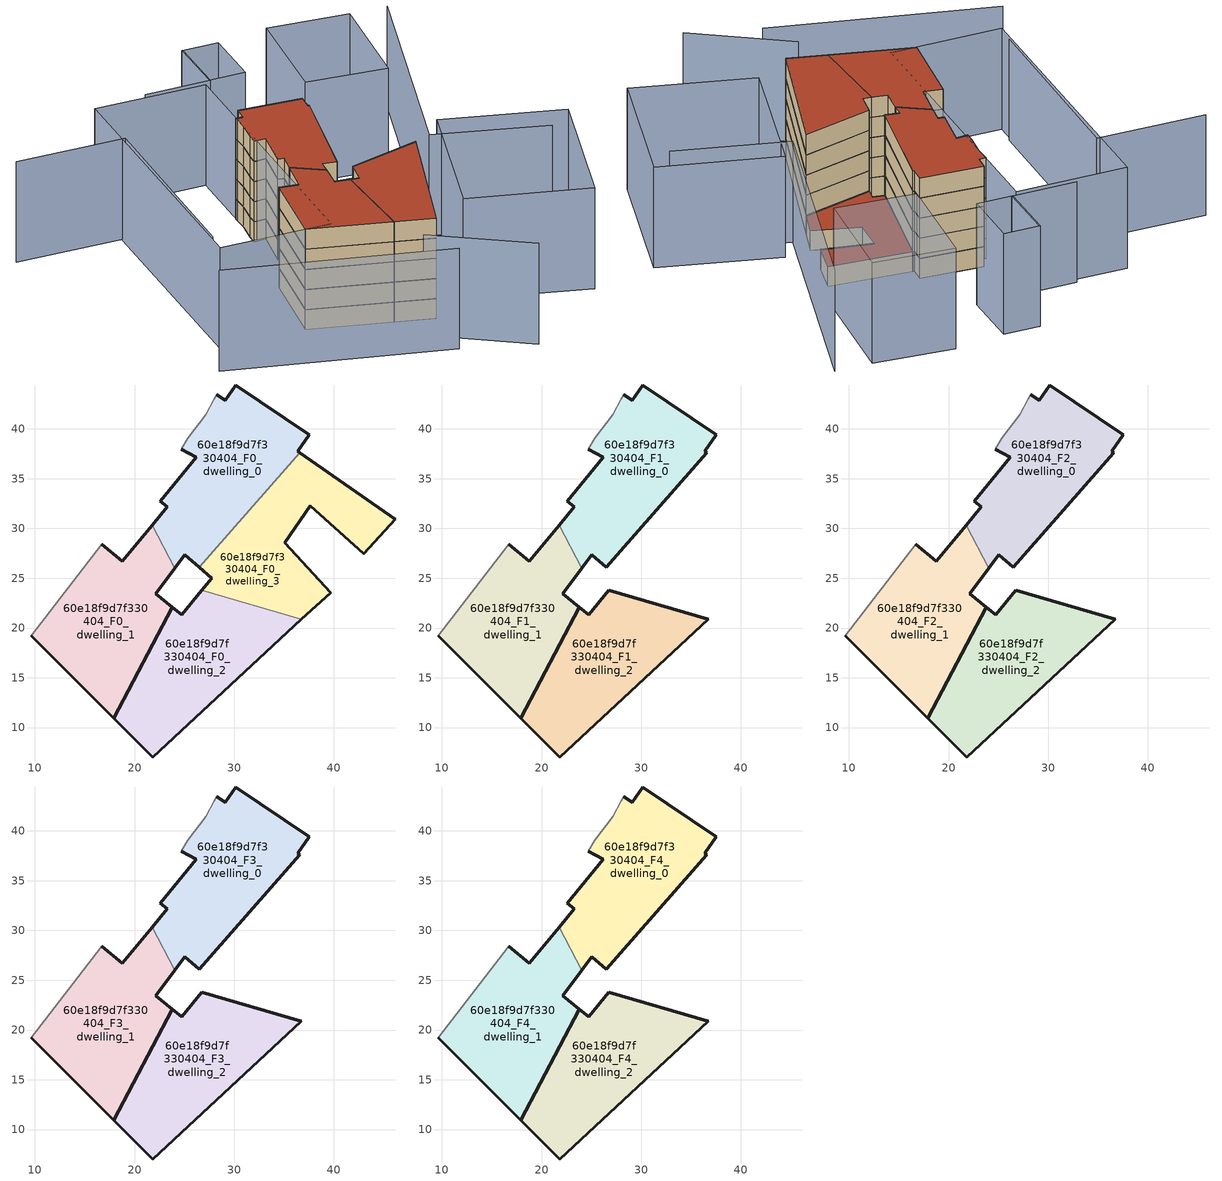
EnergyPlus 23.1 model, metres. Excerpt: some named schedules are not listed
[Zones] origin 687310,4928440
60e18f9d7f330404_F0_dwelling_0
 floor ground (EU_floor_Construction): 26.5,26.09 36.62,37.61 36.41,37.75 37.56,39.41 30.16,44.41 29.12,42.87 28.24,43.41 28.03,43.01 27.16,41.42 25.37,39.04 24.69,37.96 26.19,37.16 22.6,32.75 23.3,32.17 21.78,30.33 24.04,26.02 25.04,27.38 z0
 wall outside (EU_wall_Construction): 28.24,43.41 29.12,42.87 30.16,44.41 37.56,39.41 36.41,37.75 36.62,37.61 / 26.5,26.09 25.04,27.38 24.04,26.02 / 21.78,30.33 23.3,32.17 22.6,32.75 26.19,37.16 24.69,37.96 z0:3
 wall adiabatic (EU_wall_Construction): 24.69,37.96 25.37,39.04 27.16,41.42 28.03,43.01 28.24,43.41 z0:3
 wall to 60e18f9d7f330404_F0_dwelling_3 (EU_wall_Construction): 36.62,37.61 26.5,26.09 z0:3
 wall to 60e18f9d7f330404_F0_dwelling_1 (EU_wall_Construction): 24.04,26.02 21.78,30.33 z0:3
60e18f9d7f330404_F0_dwelling_1
 floor ground (EU_floor_Construction): 17.9,10.96 23.77,22.11 22.13,23.43 24.04,26.02 21.78,30.33 18.79,26.69 16.7,28.41 9.64,19.21 z0
 wall outside (EU_wall_Construction): 24.04,26.02 22.13,23.43 23.77,22.11 17.9,10.96 9.64,19.21 / 16.7,28.41 18.79,26.69 21.78,30.33 z0:3
 wall adiabatic (EU_wall_Construction): 9.64,19.21 16.7,28.41 z0:3
60e18f9d7f330404_F0_dwelling_2
 floor ground (EU_floor_Construction): 36.77,20.86 26.77,23.77 24.74,21.34 23.77,22.11 17.9,10.96 21.82,7.05 z0
 wall outside (EU_wall_Construction): 36.77,20.86 21.82,7.05 17.9,10.96 23.77,22.11 24.74,21.34 26.77,23.77 z0:3
 wall to 60e18f9d7f330404_F0_dwelling_3 (EU_wall_Construction): 26.77,23.77 36.76,20.86 z0:3
60e18f9d7f330404_F0_dwelling_3
 floor ground (EU_floor_Construction): 39.7,23.57 35.09,28.55 37.66,32.29 43,27.47 46.18,30.92 36.62,37.61 26.5,26.09 27.78,24.97 26.77,23.77 36.77,20.86 z0
 wall outside (EU_wall_Construction): 26.77,23.77 27.78,24.97 26.5,26.09 / 36.62,37.61 46.18,30.92 43,27.47 37.66,32.29 35.09,28.55 39.7,23.57 36.77,20.86 z0:3
 roof outside (EU_roof_Construction): 46.18,30.92 43,27.47 37.66,32.29 35.09,28.55 39.7,23.57 36.77,20.86 26.77,23.77 27.78,24.97 26.5,26.09 36.62,37.61 z3
60e18f9d7f330404_F1_dwelling_0
 floor to 60e18f9d7f330404_F0_dwelling_0 (EU_floor_Construction): 26.5,26.09 36.62,37.61 36.41,37.75 37.56,39.41 30.16,44.41 29.12,42.87 28.24,43.41 28.03,43.01 27.16,41.42 25.37,39.04 24.69,37.96 26.19,37.16 22.6,32.75 23.3,32.17 21.78,30.33 24.04,26.02 25.04,27.38 z3
 wall outside (EU_wall_Construction): 28.24,43.41 29.12,42.87 30.16,44.41 37.56,39.41 36.41,37.75 36.62,37.61 26.5,26.09 25.04,27.38 24.04,26.02 / 21.78,30.33 23.3,32.17 22.6,32.75 26.19,37.16 24.69,37.96 z3:6
 wall adiabatic (EU_wall_Construction): 24.69,37.96 25.37,39.04 27.16,41.42 28.03,43.01 28.24,43.41 z3:6
 wall to 60e18f9d7f330404_F1_dwelling_1 (EU_wall_Construction): 24.04,26.02 21.78,30.33 z3:6
60e18f9d7f330404_F1_dwelling_1
 floor to 60e18f9d7f330404_F0_dwelling_1 (EU_floor_Construction): 17.9,10.96 23.77,22.11 22.13,23.43 24.04,26.02 21.78,30.33 18.79,26.69 16.7,28.41 9.64,19.21 z3
 wall outside (EU_wall_Construction): 24.04,26.02 22.13,23.43 23.77,22.11 17.9,10.96 9.64,19.21 / 16.7,28.41 18.79,26.69 21.78,30.33 z3:6
 wall adiabatic (EU_wall_Construction): 9.64,19.21 16.7,28.41 z3:6
60e18f9d7f330404_F1_dwelling_2
 floor to 60e18f9d7f330404_F0_dwelling_2 (EU_floor_Construction): 36.76,20.86 26.77,23.77 24.74,21.34 23.77,22.11 17.9,10.96 21.82,7.05 z3
 wall outside (EU_wall_Construction): 23.77,22.11 24.74,21.34 26.77,23.77 36.77,20.86 21.82,7.05 17.9,10.96 23.77,22.11 z3:6
60e18f9d7f330404_F2_dwelling_0
 floor to 60e18f9d7f330404_F1_dwelling_0 (EU_floor_Construction): 26.5,26.09 36.62,37.61 36.41,37.75 37.56,39.41 30.16,44.41 29.12,42.87 28.24,43.41 28.03,43.01 27.16,41.42 25.37,39.04 24.69,37.96 26.19,37.16 22.6,32.75 23.3,32.17 21.78,30.33 24.04,26.02 25.04,27.38 z6
 wall outside (EU_wall_Construction): 28.24,43.41 29.12,42.87 30.16,44.41 37.56,39.41 36.41,37.75 36.62,37.61 26.5,26.09 25.04,27.38 24.04,26.02 / 21.78,30.33 23.3,32.17 22.6,32.75 26.19,37.16 24.69,37.96 z6:9
 wall adiabatic (EU_wall_Construction): 24.69,37.96 25.37,39.04 27.16,41.42 28.03,43.01 28.24,43.41 z6:9
 wall to 60e18f9d7f330404_F2_dwelling_1 (EU_wall_Construction): 24.04,26.02 21.78,30.33 z6:9
60e18f9d7f330404_F2_dwelling_1
 floor to 60e18f9d7f330404_F1_dwelling_1 (EU_floor_Construction): 17.9,10.96 23.77,22.11 22.13,23.43 24.04,26.02 21.78,30.33 18.79,26.69 16.7,28.41 9.64,19.21 z6
 wall outside (EU_wall_Construction): 24.04,26.02 22.13,23.43 23.77,22.11 17.9,10.96 9.64,19.21 / 16.7,28.41 18.79,26.69 21.78,30.33 z6:9
 wall adiabatic (EU_wall_Construction): 9.64,19.21 16.7,28.41 z6:9
60e18f9d7f330404_F2_dwelling_2
 floor to 60e18f9d7f330404_F1_dwelling_2 (EU_floor_Construction): 36.76,20.86 26.77,23.77 24.74,21.34 23.77,22.11 17.9,10.96 21.82,7.05 z6
 wall outside (EU_wall_Construction): 23.77,22.11 24.74,21.34 26.77,23.77 36.77,20.86 21.82,7.05 17.9,10.96 23.77,22.11 z6:9
60e18f9d7f330404_F3_dwelling_0
 floor to 60e18f9d7f330404_F2_dwelling_0 (EU_floor_Construction): 26.5,26.09 36.62,37.61 36.41,37.75 37.56,39.41 30.16,44.41 29.12,42.87 28.24,43.41 28.03,43.01 27.16,41.42 25.37,39.04 24.69,37.96 26.19,37.16 22.6,32.75 23.3,32.17 21.78,30.33 24.04,26.02 25.04,27.38 z9
 wall outside (EU_wall_Construction): 28.24,43.41 29.12,42.87 30.16,44.41 37.56,39.41 36.41,37.75 36.62,37.61 26.5,26.09 25.04,27.38 24.04,26.02 / 21.78,30.33 23.3,32.17 22.6,32.75 26.19,37.16 24.69,37.96 z9:12
 wall adiabatic (EU_wall_Construction): 24.69,37.96 25.37,39.04 27.16,41.42 28.03,43.01 28.24,43.41 z9:12
 wall to 60e18f9d7f330404_F3_dwelling_1 (EU_wall_Construction): 24.04,26.02 21.78,30.33 z9:12
60e18f9d7f330404_F3_dwelling_1
 floor to 60e18f9d7f330404_F2_dwelling_1 (EU_floor_Construction): 17.9,10.96 23.77,22.11 22.13,23.43 24.04,26.02 21.78,30.33 18.79,26.69 16.7,28.41 9.64,19.21 z9
 wall outside (EU_wall_Construction): 24.04,26.02 22.13,23.43 23.77,22.11 17.9,10.96 9.64,19.21 / 16.7,28.41 18.79,26.69 21.78,30.33 z9:12
 wall adiabatic (EU_wall_Construction): 9.64,19.21 16.7,28.41 z9:12
60e18f9d7f330404_F3_dwelling_2
 floor to 60e18f9d7f330404_F2_dwelling_2 (EU_floor_Construction): 36.76,20.86 26.77,23.77 24.74,21.34 23.77,22.11 17.9,10.96 21.82,7.05 z9
 wall outside (EU_wall_Construction): 23.77,22.11 24.74,21.34 26.77,23.77 36.77,20.86 21.82,7.05 17.9,10.96 23.77,22.11 z9:12
60e18f9d7f330404_F4_dwelling_0
 floor to 60e18f9d7f330404_F3_dwelling_0 (EU_floor_Construction): 26.5,26.09 36.62,37.61 36.41,37.75 37.56,39.41 30.16,44.41 29.12,42.87 28.24,43.41 28.03,43.01 27.16,41.42 25.37,39.04 24.69,37.96 26.19,37.16 22.6,32.75 23.3,32.17 21.78,30.33 24.04,26.02 25.04,27.38 z12
 wall outside (EU_wall_Construction): 28.24,43.41 29.12,42.87 30.16,44.41 37.56,39.41 36.41,37.75 36.62,37.61 26.5,26.09 25.04,27.38 24.04,26.02 / 21.78,30.33 23.3,32.17 22.6,32.75 26.19,37.16 24.69,37.96 z12:15
 wall adiabatic (EU_wall_Construction): 24.69,37.96 25.37,39.04 27.16,41.42 28.03,43.01 28.24,43.41 z12:15
 wall to 60e18f9d7f330404_F4_dwelling_1 (EU_wall_Construction): 24.04,26.02 21.78,30.33 z12:15
 roof outside (EU_roof_Construction): 37.56,39.41 36.41,37.75 36.62,37.61 26.5,26.09 25.04,27.38 24.04,26.02 21.78,30.33 23.3,32.17 22.6,32.75 26.19,37.16 24.69,37.96 25.37,39.04 27.16,41.42 28.03,43.01 28.24,43.41 29.12,42.87 30.16,44.41 z15
60e18f9d7f330404_F4_dwelling_1
 floor to 60e18f9d7f330404_F3_dwelling_1 (EU_floor_Construction): 17.9,10.96 23.77,22.11 22.13,23.43 24.04,26.02 21.78,30.33 18.79,26.69 16.7,28.41 9.64,19.21 z12
 wall outside (EU_wall_Construction): 24.04,26.02 22.13,23.43 23.77,22.11 17.9,10.96 9.64,19.21 / 16.7,28.41 18.79,26.69 21.78,30.33 z12:15
 wall adiabatic (EU_wall_Construction): 9.64,19.21 16.7,28.41 z12:15
 roof outside (EU_roof_Construction): 21.78,30.33 24.04,26.02 22.13,23.43 23.77,22.11 17.9,10.96 9.64,19.21 16.7,28.41 18.79,26.69 z15
60e18f9d7f330404_F4_dwelling_2
 floor to 60e18f9d7f330404_F3_dwelling_2 (EU_floor_Construction): 36.76,20.86 26.77,23.77 24.74,21.34 23.77,22.11 17.9,10.96 21.82,7.05 z12
 wall outside (EU_wall_Construction): 23.77,22.11 24.74,21.34 26.77,23.77 36.77,20.86 21.82,7.05 17.9,10.96 23.77,22.11 z12:15
 roof outside (EU_roof_Construction): 36.77,20.86 21.82,7.05 17.9,10.96 23.77,22.11 24.74,21.34 26.77,23.77 z15
shading: 50.48,8.85 39.17,20.41 / 39.17,20.41 63.72,44.4 / 38.95,59.39 34.58,51.89 / 34.58,51.89 26.56,56.57 / 17.3,5.85 24.05,-7.64 / -5.61,22.11 17.09,0.1 / 2.55,60.09 15.76,52.08 / 15.76,52.08 1.07,27.85 / 42.96,21.88 55.1,9.57 / 55.1,9.57 40.16,-5.17 / 40.16,-5.17 28.02,7.15 / 28.02,7.15 42.96,21.88 / 41.16,41.51 49.94,53.84 / 49.94,53.84 59.26,47.2 / 59.26,47.2 50.48,34.87 / 50.48,34.87 41.16,41.51 / 38.81,59.39 43.26,56.75 / 43.26,56.75 38.86,49.34 / 38.86,49.34 34.42,51.98 / 34.42,51.98 38.81,59.39 / -0.72,25.39 19.8,59.76 / 19.8,59.76 33.3,51.7 / 33.3,51.7 12.78,17.33 / 12.78,17.33 -0.72,25.39 z0:15
[Building]
EU S2 Campaign: North Axis=0; Terrain=City; Solar Distribution=FullExterior
[Site:Location]
Bologna: Latitude=44.5; Longitude=11.25; Time Zone=1; Elevation=37
[SizingPeriod:WeatherFileDays]
AnnualSizingPeriod: Begin Month=1; Begin Day of Month=1; End Month=12; End Day of Month=31; Day of Week for Start Day=Monday; Use Weather File Daylight Saving Period=No; Use Weather File Rain and Snow Indicators=No
[MATERIAL]
EU_InternalMass_Material: Roughness=MediumRough; Thickness=0.1; Conductivity=1; Density=1800; Specific Heat=900; Thermal Absorptance=0.9; Solar Absorptance=0.7; Visible Absorptance=0.7
[MATERIAL:NOMASS] Roughness=MediumRough; Thermal Absorptance=0.9; Solar Absorptance=0.7; Visible Absorptance=0.7
Name | Thermal Resistance
EU_wall_NoMass | 0.905828
EU_roof_NoMass | 0.37593
EU_floor_NoMass | 0.67114
[CONSTRUCTION]
EU_wall_Construction: EU_wall_NoMass
EU_roof_Construction: EU_roof_NoMass
EU_floor_Construction: EU_floor_NoMass
EU_InternalMass_Construction: EU_InternalMass_Material
[ZONE] Type=1; Multiplier=1; Ceiling Height=autocalculate; Floor Area=autocalculate; Part of Total Floor Area=Yes
Name | Volume
60e18f9d7f330404_F0_dwelling_0 | 429.364
60e18f9d7f330404_F1_dwelling_0; 60e18f9d7f330404_F2_dwelling_0; 60e18f9d7f330404_F3_dwelling_0; 60e18f9d7f330404_F4_dwelling_0 | 429.366
60e18f9d7f330404_F0_dwelling_1 | 429.34
60e18f9d7f330404_F1_dwelling_1; 60e18f9d7f330404_F2_dwelling_1; 60e18f9d7f330404_F3_dwelling_1; 60e18f9d7f330404_F4_dwelling_1 | 429.338
60e18f9d7f330404_F0_dwelling_2 | 429.348
60e18f9d7f330404_F1_dwelling_2; 60e18f9d7f330404_F2_dwelling_2; 60e18f9d7f330404_F3_dwelling_2; 60e18f9d7f330404_F4_dwelling_2 | 429.349
60e18f9d7f330404_F0_dwelling_3 | 429.356
[INTERNALMASS] Construction=EU_InternalMass_Construction
Name | Zone or ZoneList | Surface Area
60e18f9d7f330404_F0_dwelling_0_EU_InternalMass | 60e18f9d7f330404_F0_dwelling_0 | 143.121
60e18f9d7f330404_F0_dwelling_1_EU_InternalMass | 60e18f9d7f330404_F0_dwelling_1 | 143.113
60e18f9d7f330404_F0_dwelling_2_EU_InternalMass | 60e18f9d7f330404_F0_dwelling_2 | 143.116
60e18f9d7f330404_F0_dwelling_3_EU_InternalMass | 60e18f9d7f330404_F0_dwelling_3 | 143.119
60e18f9d7f330404_F1_dwelling_0_EU_InternalMass | 60e18f9d7f330404_F1_dwelling_0 | 141.35
60e18f9d7f330404_F1_dwelling_1_EU_InternalMass | 60e18f9d7f330404_F1_dwelling_1 | 143.953
60e18f9d7f330404_F1_dwelling_2_EU_InternalMass | 60e18f9d7f330404_F1_dwelling_2 | 287.168
60e18f9d7f330404_F2_dwelling_0_EU_InternalMass | 60e18f9d7f330404_F2_dwelling_0 | 141.35
60e18f9d7f330404_F2_dwelling_1_EU_InternalMass | 60e18f9d7f330404_F2_dwelling_1 | 143.953
60e18f9d7f330404_F2_dwelling_2_EU_InternalMass | 60e18f9d7f330404_F2_dwelling_2 | 287.168
60e18f9d7f330404_F3_dwelling_0_EU_InternalMass | 60e18f9d7f330404_F3_dwelling_0 | 141.35
60e18f9d7f330404_F3_dwelling_1_EU_InternalMass | 60e18f9d7f330404_F3_dwelling_1 | 143.953
60e18f9d7f330404_F3_dwelling_2_EU_InternalMass | 60e18f9d7f330404_F3_dwelling_2 | 287.168
60e18f9d7f330404_F4_dwelling_0_EU_InternalMass | 60e18f9d7f330404_F4_dwelling_0 | 141.35
60e18f9d7f330404_F4_dwelling_1_EU_InternalMass | 60e18f9d7f330404_F4_dwelling_1 | 143.953
60e18f9d7f330404_F4_dwelling_2_EU_InternalMass | 60e18f9d7f330404_F4_dwelling_2 | 287.168
[OTHEREQUIPMENT] Fuel Type=Electricity; Design Level Calculation Method=Watts/Area; Power per Zone Floor Area=1; Fraction Latent=0; Fraction Radiant=0; Fraction Lost=0; Carbon Dioxide Generation Rate=0; EndUse Subcategory=EU_Step8_InternalGains
Name | Zone or ZoneList or Space or SpaceList | Schedule
EU_Step8_InternalGain_60e18f9d7f330404_F0_dwelling_0_f000 | 60e18f9d7f330404_F0_dwelling_0 | EU_Step8_GainSchedule_60e18f9d7f330404_F0_dwelling_0_f000
EU_Step8_InternalGain_60e18f9d7f330404_F0_dwelling_1_f000 | 60e18f9d7f330404_F0_dwelling_1 | EU_Step8_GainSchedule_60e18f9d7f330404_F0_dwelling_1_f000
EU_Step8_InternalGain_60e18f9d7f330404_F0_dwelling_2_f000 | 60e18f9d7f330404_F0_dwelling_2 | EU_Step8_GainSchedule_60e18f9d7f330404_F0_dwelling_2_f000
EU_Step8_InternalGain_60e18f9d7f330404_F0_dwelling_3_f000 | 60e18f9d7f330404_F0_dwelling_3 | EU_Step8_GainSchedule_60e18f9d7f330404_F0_dwelling_3_f000
EU_Step8_InternalGain_60e18f9d7f330404_F1_dwelling_0_f000 | 60e18f9d7f330404_F1_dwelling_0 | EU_Step8_GainSchedule_60e18f9d7f330404_F1_dwelling_0_f000
EU_Step8_InternalGain_60e18f9d7f330404_F1_dwelling_1_f000 | 60e18f9d7f330404_F1_dwelling_1 | EU_Step8_GainSchedule_60e18f9d7f330404_F1_dwelling_1_f000
EU_Step8_InternalGain_60e18f9d7f330404_F1_dwelling_2_f000 | 60e18f9d7f330404_F1_dwelling_2 | EU_Step8_GainSchedule_60e18f9d7f330404_F1_dwelling_2_f000
EU_Step8_InternalGain_60e18f9d7f330404_F2_dwelling_0_f000 | 60e18f9d7f330404_F2_dwelling_0 | EU_Step8_GainSchedule_60e18f9d7f330404_F2_dwelling_0_f000
EU_Step8_InternalGain_60e18f9d7f330404_F2_dwelling_1_f000 | 60e18f9d7f330404_F2_dwelling_1 | EU_Step8_GainSchedule_60e18f9d7f330404_F2_dwelling_1_f000
EU_Step8_InternalGain_60e18f9d7f330404_F2_dwelling_2_f000 | 60e18f9d7f330404_F2_dwelling_2 | EU_Step8_GainSchedule_60e18f9d7f330404_F2_dwelling_2_f000
EU_Step8_InternalGain_60e18f9d7f330404_F3_dwelling_0_f000 | 60e18f9d7f330404_F3_dwelling_0 | EU_Step8_GainSchedule_60e18f9d7f330404_F3_dwelling_0_f000
EU_Step8_InternalGain_60e18f9d7f330404_F3_dwelling_1_f000 | 60e18f9d7f330404_F3_dwelling_1 | EU_Step8_GainSchedule_60e18f9d7f330404_F3_dwelling_1_f000
EU_Step8_InternalGain_60e18f9d7f330404_F3_dwelling_2_f000 | 60e18f9d7f330404_F3_dwelling_2 | EU_Step8_GainSchedule_60e18f9d7f330404_F3_dwelling_2_f000
EU_Step8_InternalGain_60e18f9d7f330404_F4_dwelling_0_f000 | 60e18f9d7f330404_F4_dwelling_0 | EU_Step8_GainSchedule_60e18f9d7f330404_F4_dwelling_0_f000
EU_Step8_InternalGain_60e18f9d7f330404_F4_dwelling_1_f000 | 60e18f9d7f330404_F4_dwelling_1 | EU_Step8_GainSchedule_60e18f9d7f330404_F4_dwelling_1_f000
EU_Step8_InternalGain_60e18f9d7f330404_F4_dwelling_2_f000 | 60e18f9d7f330404_F4_dwelling_2 | EU_Step8_GainSchedule_60e18f9d7f330404_F4_dwelling_2_f000
[ZONEVENTILATION:DESIGNFLOWRATE] Schedule=EU_AlwaysOn; Design Flow Rate Calculation Method=AirChanges/Hour; Air Changes per Hour=0.73129; Ventilation Type=Natural; Fan Pressure Rise=0; Fan Total Efficiency=1; Constant Term Coefficient=1; Temperature Term Coefficient=0; Velocity Term Coefficient=0; Velocity Squared Term Coefficient=0; Minimum Indoor Temperature=-100; Maximum Indoor Temperature=100; Delta Temperature=-100; Minimum Outdoor Temperature=-100; Maximum Outdoor Temperature=100; Maximum Wind Speed=40
Name | Zone or ZoneList or Space or SpaceList
EU_ConstantAir_60e18f9d7f330404_F0_dwelling_0 | 60e18f9d7f330404_F0_dwelling_0
EU_ConstantAir_60e18f9d7f330404_F0_dwelling_1 | 60e18f9d7f330404_F0_dwelling_1
EU_ConstantAir_60e18f9d7f330404_F0_dwelling_2 | 60e18f9d7f330404_F0_dwelling_2
EU_ConstantAir_60e18f9d7f330404_F0_dwelling_3 | 60e18f9d7f330404_F0_dwelling_3
EU_ConstantAir_60e18f9d7f330404_F1_dwelling_0 | 60e18f9d7f330404_F1_dwelling_0
EU_ConstantAir_60e18f9d7f330404_F1_dwelling_1 | 60e18f9d7f330404_F1_dwelling_1
EU_ConstantAir_60e18f9d7f330404_F1_dwelling_2 | 60e18f9d7f330404_F1_dwelling_2
EU_ConstantAir_60e18f9d7f330404_F2_dwelling_0 | 60e18f9d7f330404_F2_dwelling_0
EU_ConstantAir_60e18f9d7f330404_F2_dwelling_1 | 60e18f9d7f330404_F2_dwelling_1
EU_ConstantAir_60e18f9d7f330404_F2_dwelling_2 | 60e18f9d7f330404_F2_dwelling_2
EU_ConstantAir_60e18f9d7f330404_F3_dwelling_0 | 60e18f9d7f330404_F3_dwelling_0
EU_ConstantAir_60e18f9d7f330404_F3_dwelling_1 | 60e18f9d7f330404_F3_dwelling_1
EU_ConstantAir_60e18f9d7f330404_F3_dwelling_2 | 60e18f9d7f330404_F3_dwelling_2
EU_ConstantAir_60e18f9d7f330404_F4_dwelling_0 | 60e18f9d7f330404_F4_dwelling_0
EU_ConstantAir_60e18f9d7f330404_F4_dwelling_1 | 60e18f9d7f330404_F4_dwelling_1
EU_ConstantAir_60e18f9d7f330404_F4_dwelling_2 | 60e18f9d7f330404_F4_dwelling_2
[HVACTEMPLATE:THERMOSTAT] Constant Heating Setpoint=20; Constant Cooling Setpoint=50
EU_HeatOnly_60e18f9d7f330404_F0_dwelling_0; EU_HeatOnly_60e18f9d7f330404_F0_dwelling_1; EU_HeatOnly_60e18f9d7f330404_F0_dwelling_2; EU_HeatOnly_60e18f9d7f330404_F0_dwelling_3; EU_HeatOnly_60e18f9d7f330404_F1_dwelling_0; EU_HeatOnly_60e18f9d7f330404_F1_dwelling_1; EU_HeatOnly_60e18f9d7f330404_F1_dwelling_2; EU_HeatOnly_60e18f9d7f330404_F2_dwelling_0; EU_HeatOnly_60e18f9d7f330404_F2_dwelling_1; EU_HeatOnly_60e18f9d7f330404_F2_dwelling_2; EU_HeatOnly_60e18f9d7f330404_F3_dwelling_0; EU_HeatOnly_60e18f9d7f330404_F3_dwelling_1
